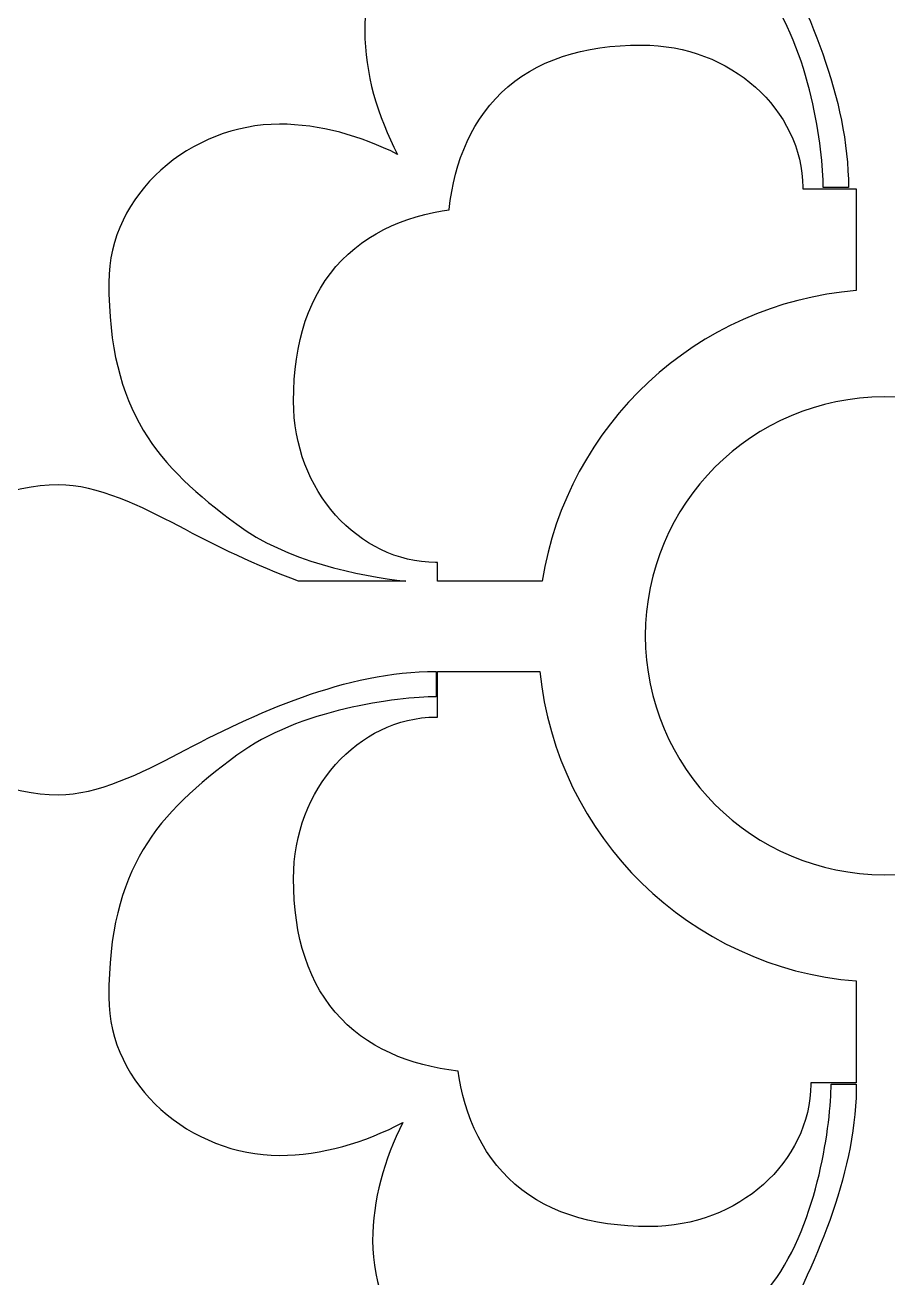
# Model space of a CAD drawing. Header units: centimetres. Extents: x -8.7 to 2, y -6.7 to 8.4.
# Drawn here: x -2.25 to -1.583, y -4.85 to -3.882 of the extents above; entities that cross this region are included whole.
import ezdxf

# ---------------------------------------------------------------- set-up
doc = ezdxf.new("R2010")
doc.units = ezdxf.units.CM
doc.header["$MEASUREMENT"] = 0
doc.layers.add('layer 1', color=7, linetype='Continuous')

msp = doc.modelspace()

# ---------------------------------------------------------------- linework, layer by layer
at = {"layer": 'layer 1', "color": 242}
for points, knots in [([(-2.9164, -6.70279), (-2.9164, -6.70279), (-2.9164, -5.65469), (-2.9164, -5.65469), (-2.9164, -5.65469), (-2.9164, -5.65469), (-2.9164, -5.56045), (-2.9164, -5.56045), (-2.9164, -5.56045), (-2.9164, -5.56045), (-2.9164, -5.22248), (-2.9164, -5.22248), (-2.9164, -5.22248), (-2.9164, -5.22248), (-2.9164, -5.05978), (-2.9164, -5.05978), (-2.9164, -5.05978), (-2.9164, -5.05978), (-2.9164, -3.57526), (-2.9164, -3.57526), (-2.9164, -3.57526), (-2.9164, -3.57526), (-2.9164, -3.48102), (-2.9164, -3.48102), (-2.9164, -3.48102), (-2.9164, -3.48102), (-2.9164, -3.14306), (-2.9164, -3.14306), (-2.9164, -3.14306), (-2.9164, -3.14306), (-2.9164, -2.98035), (-2.9164, -2.98035), (-2.9164, -2.98035), (-2.9164, -2.98035), (-2.9164, -1.49584), (-2.9164, -1.49584), (-2.9164, -1.49584), (-2.9164, -1.49584), (-2.9164, -1.4016), (-2.9164, -1.4016), (-2.9164, -1.4016), (-2.9164, -1.4016), (-2.9164, -1.06363), (-2.9164, -1.06363), (-2.9164, -1.06363), (-2.9164, -1.06363), (-2.9164, -0.90093), (-2.9164, -0.90093), (-2.9164, -0.90093), (-2.9164, -0.90093), (-2.9164, 0.58359), (-2.9164, 0.58359), (-2.9164, 0.58359), (-2.9164, 0.58359), (-2.9164, 0.67783), (-2.9164, 0.67783), (-2.9164, 0.67783), (-2.9164, 0.67783), (-2.9164, 1.01579), (-2.9164, 1.01579), (-2.9164, 1.01579), (-2.9164, 1.01579), (-2.9164, 1.1785), (-2.9164, 1.1785), (-2.9164, 1.1785), (-2.9164, 1.1785), (-2.9164, 2.66301), (-2.9164, 2.66301), (-2.9164, 2.66301), (-2.9164, 2.66301), (-2.9164, 2.75725), (-2.9164, 2.75725), (-2.9164, 2.75725), (-2.9164, 2.75725), (-2.9164, 3.09522), (-2.9164, 3.09522), (-2.9164, 3.09522), (-2.9164, 3.09522), (-2.9164, 3.25792), (-2.9164, 3.25792), (-2.9164, 3.25792), (-2.9164, 3.25792), (-2.9164, 4.74243), (-2.9164, 4.74243), (-2.9164, 4.74243), (-2.9164, 4.74243), (-2.9164, 4.83668), (-2.9164, 4.83668), (-2.9164, 4.83668), (-2.9164, 4.83668), (-2.9164, 5.17464), (-2.9164, 5.17464), (-2.9164, 5.17464), (-2.9164, 5.17464), (-2.9164, 5.33735), (-2.9164, 5.33735), (-2.9164, 5.33735), (-2.9164, 5.33735), (-2.9164, 6.82186), (-2.9164, 6.82186), (-2.9164, 6.82186), (-2.9164, 6.82186), (-2.9164, 6.9161), (-2.9164, 6.9161), (-2.9164, 6.9161), (-2.9164, 6.9161), (-2.9164, 7.25407), (-2.9164, 7.25407), (-2.9164, 7.25407), (-2.9164, 7.25407), (-2.9164, 7.41677), (-2.9164, 7.41677), (-2.9164, 7.41677), (-2.9164, 7.41677), (-2.9164, 8.37754), (-2.9164, 8.37754), (-2.9164, 8.37754), (-2.9164, 8.37754), (-2.18486, 8.37754), (-2.18486, 8.37754), (-2.18486, 8.37754), (-2.18486, 8.37754), (-2.01982, 8.37754), (-2.01982, 8.37754), (-2.01982, 8.37754), (-2.01982, 8.37754), (-1.60725, 8.37754), (-1.60725, 8.37754), (-1.60725, 8.37754), (-1.60725, 8.37754), (-1.53749, 8.37754), (-1.53749, 8.37754), (-1.53749, 8.37754), (-1.53749, 8.37754), (-1.14823, 8.37754), (-1.14823, 8.37754), (-1.14823, 8.37754), (-1.14823, 8.37754), (-0.98687, 8.37754), (-0.98687, 8.37754), (-0.98687, 8.37754), (-0.98687, 8.37754), (0.02073, 8.37754), (0.02073, 8.37754), (0.02073, 8.37754), (0.02073, 8.37754), (0.18577, 8.37754), (0.18577, 8.37754), (0.18577, 8.37754), (0.18577, 8.37754), (0.59834, 8.37754), (0.59834, 8.37754), (0.59834, 8.37754), (0.59834, 8.37754), (0.6681, 8.37754), (0.6681, 8.37754), (0.6681, 8.37754), (0.6681, 8.37754), (1.05736, 8.37754), (1.05736, 8.37754), (1.05736, 8.37754), (1.05736, 8.37754), (1.21872, 8.37754), (1.21872, 8.37754), (1.21872, 8.37754), (1.21872, 8.37754), (1.95035, 8.37754), (1.95035, 8.37754), (1.95035, 8.37754), (1.95035, 8.37754), (1.95035, 7.36066), (1.95035, 7.36066), (1.95035, 7.36066), (1.95035, 7.36066), (1.95035, 7.26641), (1.95035, 7.26641), (1.95035, 7.26641), (1.95035, 7.26641), (1.95035, 6.9286), (1.95035, 6.9286), (1.95035, 6.9286), (1.95035, 6.9286), (1.95035, 6.77755), (1.95035, 6.77755), (1.95035, 6.77755), (1.95035, 6.77755), (1.95035, 5.24221), (1.95035, 5.24221), (1.95035, 5.24221), (1.95035, 5.24221), (1.95035, 5.14795), (1.95035, 5.14795), (1.95035, 5.14795), (1.95035, 5.14795), (1.95035, 4.81014), (1.95035, 4.81014), (1.95035, 4.81014), (1.95035, 4.81014), (1.95035, 4.65909), (1.95035, 4.65909), (1.95035, 4.65909), (1.95035, 4.65909), (1.95035, 3.17448), (1.95035, 3.17448), (1.95035, 3.17448), (1.95035, 3.17448), (1.95035, 3.08022), (1.95035, 3.08022), (1.95035, 3.08022), (1.95035, 3.08022), (1.95035, 2.74242), (1.95035, 2.74242), (1.95035, 2.74242), (1.95035, 2.74242), (1.95035, 2.59137), (1.95035, 2.59137), (1.95035, 2.59137), (1.95035, 2.59137), (1.95035, 1.10676), (1.95035, 1.10676), (1.95035, 1.10676), (1.95035, 1.10676), (1.95035, 1.0125), (1.95035, 1.0125), (1.95035, 1.0125), (1.95035, 1.0125), (1.95035, 0.6747), (1.95035, 0.6747), (1.95035, 0.6747), (1.95035, 0.6747), (1.95035, 0.52364), (1.95035, 0.52364), (1.95035, 0.52364), (1.95035, 0.52364), (1.95035, -0.96097), (1.95035, -0.96097), (1.95035, -0.96097), (1.95035, -0.96097), (1.95035, -1.05523), (1.95035, -1.05523), (1.95035, -1.05523), (1.95035, -1.05523), (1.95035, -1.39303), (1.95035, -1.39303), (1.95035, -1.39303), (1.95035, -1.39303), (1.95035, -1.54408), (1.95035, -1.54408), (1.95035, -1.54408), (1.95035, -1.54408), (1.95035, -3.02869), (1.95035, -3.02869), (1.95035, -3.02869), (1.95035, -3.02869), (1.95035, -3.12295), (1.95035, -3.12295), (1.95035, -3.12295), (1.95035, -3.12295), (1.95035, -3.46075), (1.95035, -3.46075), (1.95035, -3.46075), (1.95035, -3.46075), (1.95035, -3.61181), (1.95035, -3.61181), (1.95035, -3.61181), (1.95035, -3.61181), (1.95035, -5.09642), (1.95035, -5.09642), (1.95035, -5.09642), (1.95035, -5.09642), (1.95035, -5.19068), (1.95035, -5.19068), (1.95035, -5.19068), (1.95035, -5.19068), (1.95035, -5.52848), (1.95035, -5.52848), (1.95035, -5.52848), (1.95035, -5.52848), (1.95035, -5.67953), (1.95035, -5.67953), (1.95035, -5.67953), (1.95035, -5.67953), (1.95035, -6.70279), (1.95035, -6.70279), (1.95035, -6.70279), (1.95035, -6.70279), (1.21881, -6.70279), (1.21881, -6.70279), (1.21881, -6.70279), (1.21881, -6.70279), (1.0529, -6.70279), (1.0529, -6.70279), (1.0529, -6.70279), (1.0529, -6.70279), (0.6681, -6.70279), (0.6681, -6.70279), (0.6681, -6.70279), (0.6681, -6.70279), (0.59834, -6.70279), (0.59834, -6.70279), (0.59834, -6.70279), (0.59834, -6.70279), (0.18291, -6.70279), (0.18291, -6.70279), (0.18291, -6.70279), (0.18291, -6.70279), (0.02079, -6.70279), (0.02079, -6.70279), (0.02079, -6.70279), (0.02079, -6.70279), (-0.98678, -6.70279), (-0.98678, -6.70279), (-0.98678, -6.70279), (-0.98678, -6.70279), (-1.15269, -6.70279), (-1.15269, -6.70279), (-1.15269, -6.70279), (-1.15269, -6.70279), (-1.53749, -6.70279), (-1.53749, -6.70279), (-1.53749, -6.70279), (-1.53749, -6.70279), (-1.60725, -6.70279), (-1.60725, -6.70279), (-1.60725, -6.70279), (-1.60725, -6.70279), (-2.02268, -6.70279), (-2.02268, -6.70279), (-2.02268, -6.70279), (-2.02268, -6.70279), (-2.1848, -6.70279), (-2.1848, -6.70279), (-2.1848, -6.70279), (-2.1848, -6.70279), (-2.9164, -6.70279), (-2.9164, -6.70279)], [0, 0, 0, 0, 0.011765, 0.011765, 0.011765, 0.011765, 0.023529, 0.023529, 0.023529, 0.023529, 0.035294, 0.035294, 0.035294, 0.035294, 0.047059, 0.047059, 0.047059, 0.047059, 0.058824, 0.058824, 0.058824, 0.058824, 0.070588, 0.070588, 0.070588, 0.070588, 0.082353, 0.082353, 0.082353, 0.082353, 0.094118, 0.094118, 0.094118, 0.094118, 0.105882, 0.105882, 0.105882, 0.105882, 0.117647, 0.117647, 0.117647, 0.117647, 0.129412, 0.129412, 0.129412, 0.129412, 0.141176, 0.141176, 0.141176, 0.141176, 0.152941, 0.152941, 0.152941, 0.152941, 0.164706, 0.164706, 0.164706, 0.164706, 0.176471, 0.176471, 0.176471, 0.176471, 0.188235, 0.188235, 0.188235, 0.188235, 0.2, 0.2, 0.2, 0.2, 0.211765, 0.211765, 0.211765, 0.211765, 0.223529, 0.223529, 0.223529, 0.223529, 0.235294, 0.235294, 0.235294, 0.235294, 0.247059, 0.247059, 0.247059, 0.247059, 0.258824, 0.258824, 0.258824, 0.258824, 0.270588, 0.270588, 0.270588, 0.270588, 0.282353, 0.282353, 0.282353, 0.282353, 0.294118, 0.294118, 0.294118, 0.294118, 0.305882, 0.305882, 0.305882, 0.305882, 0.317647, 0.317647, 0.317647, 0.317647, 0.329412, 0.329412, 0.329412, 0.329412, 0.341176, 0.341176, 0.341176, 0.341176, 0.352941, 0.352941, 0.352941, 0.352941, 0.364706, 0.364706, 0.364706, 0.364706, 0.376471, 0.376471, 0.376471, 0.376471, 0.388235, 0.388235, 0.388235, 0.388235, 0.4, 0.4, 0.4, 0.4, 0.411765, 0.411765, 0.411765, 0.411765, 0.423529, 0.423529, 0.423529, 0.423529, 0.435294, 0.435294, 0.435294, 0.435294, 0.447059, 0.447059, 0.447059, 0.447059, 0.458824, 0.458824, 0.458824, 0.458824, 0.470588, 0.470588, 0.470588, 0.470588, 0.482353, 0.482353, 0.482353, 0.482353, 0.494118, 0.494118, 0.494118, 0.494118, 0.505882, 0.505882, 0.505882, 0.505882, 0.517647, 0.517647, 0.517647, 0.517647, 0.529412, 0.529412, 0.529412, 0.529412, 0.541176, 0.541176, 0.541176, 0.541176, 0.552941, 0.552941, 0.552941, 0.552941, 0.564706, 0.564706, 0.564706, 0.564706, 0.576471, 0.576471, 0.576471, 0.576471, 0.588235, 0.588235, 0.588235, 0.588235, 0.6, 0.6, 0.6, 0.6, 0.611765, 0.611765, 0.611765, 0.611765, 0.623529, 0.623529, 0.623529, 0.623529, 0.635294, 0.635294, 0.635294, 0.635294, 0.647059, 0.647059, 0.647059, 0.647059, 0.658824, 0.658824, 0.658824, 0.658824, 0.670588, 0.670588, 0.670588, 0.670588, 0.682353, 0.682353, 0.682353, 0.682353, 0.694118, 0.694118, 0.694118, 0.694118, 0.705882, 0.705882, 0.705882, 0.705882, 0.717647, 0.717647, 0.717647, 0.717647, 0.729412, 0.729412, 0.729412, 0.729412, 0.741176, 0.741176, 0.741176, 0.741176, 0.752941, 0.752941, 0.752941, 0.752941, 0.764706, 0.764706, 0.764706, 0.764706, 0.776471, 0.776471, 0.776471, 0.776471, 0.788235, 0.788235, 0.788235, 0.788235, 0.8, 0.8, 0.8, 0.8, 0.811765, 0.811765, 0.811765, 0.811765, 0.823529, 0.823529, 0.823529, 0.823529, 0.835294, 0.835294, 0.835294, 0.835294, 0.847059, 0.847059, 0.847059, 0.847059, 0.858824, 0.858824, 0.858824, 0.858824, 0.870588, 0.870588, 0.870588, 0.870588, 0.882353, 0.882353, 0.882353, 0.882353, 0.894118, 0.894118, 0.894118, 0.894118, 0.905882, 0.905882, 0.905882, 0.905882, 0.917647, 0.917647, 0.917647, 0.917647, 0.929412, 0.929412, 0.929412, 0.929412, 0.941176, 0.941176, 0.941176, 0.941176, 0.952941, 0.952941, 0.952941, 0.952941, 0.964706, 0.964706, 0.964706, 0.964706, 0.976471, 0.976471, 0.976471, 0.976471, 1, 1, 1, 1]), ([(-2.634, -4.79107), (-2.50493, -4.80709), (-2.40298, -4.94496), (-2.3962, -5.1157), (-2.3962, -5.1157), (-2.21697, -5.11778), (-2.0709, -5.22461), (-2.05808, -5.35967), (-2.05808, -5.35967), (-2.05808, -5.35967), (-1.87598, -5.30425), (-1.87598, -5.30425), (-1.87598, -5.30425), (-1.87598, -5.30425), (-1.67153, -5.36647), (-1.67153, -5.36647), (-1.67153, -5.36647), (-1.67153, -5.36647), (-1.62025, -5.19102), (-1.62025, -5.19102), (-1.62025, -5.19102), (-1.63452, -5.16224), (-1.64902, -5.1348), (-1.66095, -5.11283), (-1.66095, -5.11283), (-1.68539, -5.06888), (-1.70248, -5.02857), (-1.70248, -4.99192), (-1.70248, -4.99192), (-1.70248, -4.96138), (-1.68539, -4.92717), (-1.67072, -4.89908), (-1.67072, -4.89908), (-1.63959, -4.84044), (-1.6085, -4.77244), (-1.60725, -4.70423), (-1.60725, -4.70423), (-1.60725, -4.70423), (-1.60725, -4.69997), (-1.60725, -4.69997), (-1.60725, -4.69997), (-1.60725, -4.69997), (-1.62674, -4.69997), (-1.62674, -4.69997), (-1.62674, -4.69997), (-1.62674, -4.72929), (-1.63652, -4.80626), (-1.67195, -4.85388), (-1.67195, -4.85388), (-1.71714, -4.91497), (-1.75866, -4.95282), (-1.85884, -4.95282), (-1.85884, -4.95282), (-1.92725, -4.95282), (-1.98098, -4.88932), (-1.98098, -4.8209), (-1.98098, -4.8209), (-1.98098, -4.78994), (-1.97197, -4.75799), (-1.9577, -4.72967), (-1.9577, -4.72967), (-1.98699, -4.74515), (-2.02052, -4.75504), (-2.05295, -4.75504), (-2.05295, -4.75504), (-2.12137, -4.75504), (-2.18487, -4.7013), (-2.18487, -4.6329), (-2.18487, -4.6329), (-2.18487, -4.53271), (-2.14702, -4.4912), (-2.08593, -4.446), (-2.08593, -4.446), (-2.03831, -4.41058), (-1.96134, -4.4008), (-1.93202, -4.4008), (-1.93202, -4.4008), (-1.93202, -4.4008), (-1.93202, -4.38126), (-1.93202, -4.38126), (-1.93202, -4.38126), (-2.00166, -4.38126), (-2.07127, -4.41302), (-2.13112, -4.44479), (-2.13112, -4.44479), (-2.15922, -4.45945), (-2.19343, -4.47654), (-2.22397, -4.47654), (-2.22397, -4.47654), (-2.26062, -4.47654), (-2.30093, -4.45945), (-2.34488, -4.435), (-2.34488, -4.435), (-2.38764, -4.4118), (-2.45117, -4.3788), (-2.50491, -4.35684), (-2.50491, -4.35684), (-2.45117, -4.33484), (-2.38764, -4.30186), (-2.34488, -4.27865), (-2.34488, -4.27865), (-2.30093, -4.25421), (-2.26062, -4.23712), (-2.22397, -4.23712), (-2.22397, -4.23712), (-2.19343, -4.23712), (-2.15922, -4.25421), (-2.13112, -4.26888), (-2.13112, -4.26888), (-2.10208, -4.2843), (-2.07072, -4.29972), (-2.03819, -4.3115), (-2.03819, -4.3115), (-2.03819, -4.3115), (-1.9553, -4.3115), (-1.9553, -4.3115), (-1.9553, -4.3115), (-1.99156, -4.30779), (-2.04804, -4.29584), (-2.08593, -4.26765), (-2.08593, -4.26765), (-2.14702, -4.22246), (-2.18487, -4.18094), (-2.18487, -4.08076), (-2.18487, -4.08076), (-2.18487, -4.01235), (-2.12137, -3.95862), (-2.05295, -3.95862), (-2.05295, -3.95862), (-2.02199, -3.95862), (-1.99003, -3.96762), (-1.96172, -3.9819), (-1.96172, -3.9819), (-1.9772, -3.95261), (-1.98709, -3.91908), (-1.98709, -3.88665), (-1.98709, -3.88665), (-1.98709, -3.81823), (-1.93335, -3.75473), (-1.86495, -3.75473), (-1.86495, -3.75473), (-1.76476, -3.75473), (-1.72325, -3.79258), (-1.67805, -3.85367), (-1.67805, -3.85367), (-1.64263, -3.90129), (-1.63285, -3.97826), (-1.63285, -4.00758), (-1.63285, -4.00758), (-1.63285, -4.00758), (-1.61331, -4.00758), (-1.61331, -4.00758), (-1.61331, -4.00758), (-1.61331, -3.93794), (-1.64507, -3.86833), (-1.67684, -3.80847), (-1.67684, -3.80847), (-1.6915, -3.78038), (-1.70859, -3.74617), (-1.70859, -3.71563), (-1.70859, -3.71563), (-1.70859, -3.67898), (-1.6915, -3.63867), (-1.66705, -3.59471), (-1.66705, -3.59471), (-1.65322, -3.56923), (-1.63591, -3.53636), (-1.61953, -3.50258), (-1.61953, -3.50258), (-1.61953, -3.50258), (-1.67153, -3.32464), (-1.67153, -3.32464), (-1.67153, -3.32464), (-1.67153, -3.32464), (-1.87598, -3.38685), (-1.87598, -3.38685), (-1.87598, -3.38685), (-1.87598, -3.38685), (-2.05959, -3.33098), (-2.05959, -3.33098), (-2.05959, -3.33098), (-2.0792, -3.45709), (-2.21536, -3.55589), (-2.38336, -3.56257), (-2.38336, -3.56257), (-2.38546, -3.74473), (-2.4958, -3.89265), (-2.634, -3.9012), (-2.634, -3.9012), (-2.634, -3.9012), (-2.634, -4.79107), (-2.634, -4.79107)], [0, 0, 0, 0, 0.020408, 0.020408, 0.020408, 0.020408, 0.040816, 0.040816, 0.040816, 0.040816, 0.061224, 0.061224, 0.061224, 0.061224, 0.081633, 0.081633, 0.081633, 0.081633, 0.102041, 0.102041, 0.102041, 0.102041, 0.122449, 0.122449, 0.122449, 0.122449, 0.142857, 0.142857, 0.142857, 0.142857, 0.163265, 0.163265, 0.163265, 0.163265, 0.183673, 0.183673, 0.183673, 0.183673, 0.204082, 0.204082, 0.204082, 0.204082, 0.22449, 0.22449, 0.22449, 0.22449, 0.244898, 0.244898, 0.244898, 0.244898, 0.265306, 0.265306, 0.265306, 0.265306, 0.285714, 0.285714, 0.285714, 0.285714, 0.306122, 0.306122, 0.306122, 0.306122, 0.326531, 0.326531, 0.326531, 0.326531, 0.346939, 0.346939, 0.346939, 0.346939, 0.367347, 0.367347, 0.367347, 0.367347, 0.387755, 0.387755, 0.387755, 0.387755, 0.408163, 0.408163, 0.408163, 0.408163, 0.428571, 0.428571, 0.428571, 0.428571, 0.44898, 0.44898, 0.44898, 0.44898, 0.469388, 0.469388, 0.469388, 0.469388, 0.489796, 0.489796, 0.489796, 0.489796, 0.510204, 0.510204, 0.510204, 0.510204, 0.530612, 0.530612, 0.530612, 0.530612, 0.55102, 0.55102, 0.55102, 0.55102, 0.571429, 0.571429, 0.571429, 0.571429, 0.591837, 0.591837, 0.591837, 0.591837, 0.612245, 0.612245, 0.612245, 0.612245, 0.632653, 0.632653, 0.632653, 0.632653, 0.653061, 0.653061, 0.653061, 0.653061, 0.673469, 0.673469, 0.673469, 0.673469, 0.693878, 0.693878, 0.693878, 0.693878, 0.714286, 0.714286, 0.714286, 0.714286, 0.734694, 0.734694, 0.734694, 0.734694, 0.755102, 0.755102, 0.755102, 0.755102, 0.77551, 0.77551, 0.77551, 0.77551, 0.795918, 0.795918, 0.795918, 0.795918, 0.816327, 0.816327, 0.816327, 0.816327, 0.836735, 0.836735, 0.836735, 0.836735, 0.857143, 0.857143, 0.857143, 0.857143, 0.877551, 0.877551, 0.877551, 0.877551, 0.897959, 0.897959, 0.897959, 0.897959, 0.918367, 0.918367, 0.918367, 0.918367, 0.938776, 0.938776, 0.938776, 0.938776, 0.959184, 0.959184, 0.959184, 0.959184, 1, 1, 1, 1]), ([(-1.93095, -4.3115), (-1.93095, -4.3115), (-1.84992, -4.3115), (-1.84992, -4.3115), (-1.84992, -4.3115), (-1.83074, -4.19081), (-1.73081, -4.09699), (-1.60725, -4.08719), (-1.60725, -4.08719), (-1.60725, -4.08719), (-1.60725, -4.00864), (-1.60725, -4.00864), (-1.60725, -4.00864), (-1.60725, -4.00864), (-1.64859, -4.00864), (-1.64859, -4.00864), (-1.64859, -4.00864), (-1.64859, -4.00864), (-1.64859, -4.00715), (-1.64859, -4.00715), (-1.64859, -4.00715), (-1.64859, -4.00715), (-1.64875, -4.00199), (-1.64875, -4.00199), (-1.64875, -4.00199), (-1.64875, -4.00199), (-1.64925, -3.99645), (-1.64925, -3.99645), (-1.64925, -3.99645), (-1.64925, -3.99645), (-1.65007, -3.99098), (-1.65007, -3.99098), (-1.65007, -3.99098), (-1.65007, -3.99098), (-1.6512, -3.98558), (-1.6512, -3.98558), (-1.6512, -3.98558), (-1.6512, -3.98558), (-1.65263, -3.98027), (-1.65263, -3.98027), (-1.65263, -3.98027), (-1.65263, -3.98027), (-1.65434, -3.97506), (-1.65434, -3.97506), (-1.65434, -3.97506), (-1.65434, -3.97506), (-1.65633, -3.96996), (-1.65633, -3.96996), (-1.65633, -3.96996), (-1.65633, -3.96996), (-1.65858, -3.96496), (-1.65858, -3.96496), (-1.65858, -3.96496), (-1.65858, -3.96496), (-1.6611, -3.96009), (-1.6611, -3.96009), (-1.6611, -3.96009), (-1.6611, -3.96009), (-1.66386, -3.95535), (-1.66386, -3.95535), (-1.66386, -3.95535), (-1.66386, -3.95535), (-1.66686, -3.95076), (-1.66686, -3.95076), (-1.66686, -3.95076), (-1.66686, -3.95076), (-1.67009, -3.9463), (-1.67009, -3.9463), (-1.67009, -3.9463), (-1.67009, -3.9463), (-1.67355, -3.94199), (-1.67355, -3.94199), (-1.67355, -3.94199), (-1.67355, -3.94199), (-1.67722, -3.93783), (-1.67722, -3.93783), (-1.67722, -3.93783), (-1.67722, -3.93783), (-1.68111, -3.93384), (-1.68111, -3.93384), (-1.68111, -3.93384), (-1.68111, -3.93384), (-1.6852, -3.93001), (-1.6852, -3.93001), (-1.6852, -3.93001), (-1.6852, -3.93001), (-1.68949, -3.92636), (-1.68949, -3.92636), (-1.68949, -3.92636), (-1.68949, -3.92636), (-1.69396, -3.92289), (-1.69396, -3.92289), (-1.69396, -3.92289), (-1.69396, -3.92289), (-1.69863, -3.9196), (-1.69863, -3.9196), (-1.69863, -3.9196), (-1.69863, -3.9196), (-1.70347, -3.91651), (-1.70347, -3.91651), (-1.70347, -3.91651), (-1.70347, -3.91651), (-1.70849, -3.91363), (-1.70849, -3.91363), (-1.70849, -3.91363), (-1.70849, -3.91363), (-1.71367, -3.91096), (-1.71367, -3.91096), (-1.71367, -3.91096), (-1.71367, -3.91096), (-1.71902, -3.9085), (-1.71902, -3.9085), (-1.71902, -3.9085), (-1.71902, -3.9085), (-1.72453, -3.90627), (-1.72453, -3.90627), (-1.72453, -3.90627), (-1.72453, -3.90627), (-1.73019, -3.90427), (-1.73019, -3.90427), (-1.73019, -3.90427), (-1.73019, -3.90427), (-1.73598, -3.90251), (-1.73598, -3.90251), (-1.73598, -3.90251), (-1.73598, -3.90251), (-1.74191, -3.90101), (-1.74191, -3.90101), (-1.74191, -3.90101), (-1.74191, -3.90101), (-1.74797, -3.89976), (-1.74797, -3.89976), (-1.74797, -3.89976), (-1.74797, -3.89976), (-1.75415, -3.89877), (-1.75415, -3.89877), (-1.75415, -3.89877), (-1.75415, -3.89877), (-1.76044, -3.89806), (-1.76044, -3.89806), (-1.76044, -3.89806), (-1.76044, -3.89806), (-1.76683, -3.89763), (-1.76683, -3.89763), (-1.76683, -3.89763), (-1.76683, -3.89763), (-1.77323, -3.89749), (-1.77323, -3.89749), (-1.77323, -3.89749), (-1.77323, -3.89749), (-1.78167, -3.89762), (-1.78167, -3.89762), (-1.78167, -3.89762), (-1.78167, -3.89762), (-1.78981, -3.89803), (-1.78981, -3.89803), (-1.78981, -3.89803), (-1.78981, -3.89803), (-1.79774, -3.89871), (-1.79774, -3.89871), (-1.79774, -3.89871), (-1.79774, -3.89871), (-1.80547, -3.89967), (-1.80547, -3.89967), (-1.80547, -3.89967), (-1.80547, -3.89967), (-1.81299, -3.90091), (-1.81299, -3.90091), (-1.81299, -3.90091), (-1.81299, -3.90091), (-1.82032, -3.90244), (-1.82032, -3.90244), (-1.82032, -3.90244), (-1.82032, -3.90244), (-1.82745, -3.90426), (-1.82745, -3.90426), (-1.82745, -3.90426), (-1.82745, -3.90426), (-1.83437, -3.90638), (-1.83437, -3.90638), (-1.83437, -3.90638), (-1.83437, -3.90638), (-1.84108, -3.90881), (-1.84108, -3.90881), (-1.84108, -3.90881), (-1.84108, -3.90881), (-1.84758, -3.91153), (-1.84758, -3.91153), (-1.84758, -3.91153), (-1.84758, -3.91153), (-1.85386, -3.91457), (-1.85386, -3.91457), (-1.85386, -3.91457), (-1.85386, -3.91457), (-1.8599, -3.91791), (-1.8599, -3.91791), (-1.8599, -3.91791), (-1.8599, -3.91791), (-1.86569, -3.92155), (-1.86569, -3.92155), (-1.86569, -3.92155), (-1.86569, -3.92155), (-1.87123, -3.92549), (-1.87123, -3.92549), (-1.87123, -3.92549), (-1.87123, -3.92549), (-1.87649, -3.92971), (-1.87649, -3.92971), (-1.87649, -3.92971), (-1.87649, -3.92971), (-1.88147, -3.93421), (-1.88147, -3.93421), (-1.88147, -3.93421), (-1.88147, -3.93421), (-1.88617, -3.93897), (-1.88617, -3.93897), (-1.88617, -3.93897), (-1.88617, -3.93897), (-1.89056, -3.94398), (-1.89056, -3.94398), (-1.89056, -3.94398), (-1.89056, -3.94398), (-1.89466, -3.94921), (-1.89466, -3.94921), (-1.89466, -3.94921), (-1.89466, -3.94921), (-1.89845, -3.95465), (-1.89845, -3.95465), (-1.89845, -3.95465), (-1.89845, -3.95465), (-1.90194, -3.96028), (-1.90194, -3.96028), (-1.90194, -3.96028), (-1.90194, -3.96028), (-1.90513, -3.96608), (-1.90513, -3.96608), (-1.90513, -3.96608), (-1.90513, -3.96608), (-1.90803, -3.97205), (-1.90803, -3.97205), (-1.90803, -3.97205), (-1.90803, -3.97205), (-1.91065, -3.97817), (-1.91065, -3.97817), (-1.91065, -3.97817), (-1.91065, -3.97817), (-1.913, -3.98442), (-1.913, -3.98442), (-1.913, -3.98442), (-1.913, -3.98442), (-1.91509, -3.99081), (-1.91509, -3.99081), (-1.91509, -3.99081), (-1.91509, -3.99081), (-1.91693, -3.99732), (-1.91693, -3.99732), (-1.91693, -3.99732), (-1.91693, -3.99732), (-1.91852, -4.00395), (-1.91852, -4.00395), (-1.91852, -4.00395), (-1.91852, -4.00395), (-1.91989, -4.01069), (-1.91989, -4.01069), (-1.91989, -4.01069), (-1.91989, -4.01069), (-1.92103, -4.01755), (-1.92103, -4.01755), (-1.92103, -4.01755), (-1.92103, -4.01755), (-1.92196, -4.02451), (-1.92196, -4.02451), (-1.92196, -4.02451), (-1.92196, -4.02451), (-1.92198, -4.02471), (-1.92198, -4.02471), (-1.92198, -4.02471), (-1.92198, -4.02471), (-1.92723, -4.02554), (-1.92723, -4.02554), (-1.92723, -4.02554), (-1.92723, -4.02554), (-1.93405, -4.02686), (-1.93405, -4.02686), (-1.93405, -4.02686), (-1.93405, -4.02686), (-1.94077, -4.02841), (-1.94077, -4.02841), (-1.94077, -4.02841), (-1.94077, -4.02841), (-1.94736, -4.03021), (-1.94736, -4.03021), (-1.94736, -4.03021), (-1.94736, -4.03021), (-1.95382, -4.03226), (-1.95382, -4.03226), (-1.95382, -4.03226), (-1.95382, -4.03226), (-1.96016, -4.03457), (-1.96016, -4.03457), (-1.96016, -4.03457), (-1.96016, -4.03457), (-1.96636, -4.03716), (-1.96636, -4.03716), (-1.96636, -4.03716), (-1.96636, -4.03716), (-1.97241, -4.04003), (-1.97241, -4.04003), (-1.97241, -4.04003), (-1.97241, -4.04003), (-1.9783, -4.04319), (-1.9783, -4.04319), (-1.9783, -4.04319), (-1.9783, -4.04319), (-1.98401, -4.04666), (-1.98401, -4.04666), (-1.98401, -4.04666), (-1.98401, -4.04666), (-1.98953, -4.05043), (-1.98953, -4.05043), (-1.98953, -4.05043), (-1.98953, -4.05043), (-1.99483, -4.05451), (-1.99483, -4.05451), (-1.99483, -4.05451), (-1.99483, -4.05451), (-1.99992, -4.05889), (-1.99992, -4.05889), (-1.99992, -4.05889), (-1.99992, -4.05889), (-2.00475, -4.06358), (-2.00475, -4.06358), (-2.00475, -4.06358), (-2.00475, -4.06358), (-2.00933, -4.06857), (-2.00933, -4.06857), (-2.00933, -4.06857), (-2.00933, -4.06857), (-2.01362, -4.07384), (-2.01362, -4.07384), (-2.01362, -4.07384), (-2.01362, -4.07384), (-2.01763, -4.07939), (-2.01763, -4.07939), (-2.01763, -4.07939), (-2.01763, -4.07939), (-2.02133, -4.08521), (-2.02133, -4.08521), (-2.02133, -4.08521), (-2.02133, -4.08521), (-2.02473, -4.09128), (-2.02473, -4.09128), (-2.02473, -4.09128), (-2.02473, -4.09128), (-2.02782, -4.09758), (-2.02782, -4.09758), (-2.02782, -4.09758), (-2.02782, -4.09758), (-2.0306, -4.10412), (-2.0306, -4.10412), (-2.0306, -4.10412), (-2.0306, -4.10412), (-2.03306, -4.11087), (-2.03306, -4.11087), (-2.03306, -4.11087), (-2.03306, -4.11087), (-2.03522, -4.11784), (-2.03522, -4.11784), (-2.03522, -4.11784), (-2.03522, -4.11784), (-2.03708, -4.12501), (-2.03708, -4.12501), (-2.03708, -4.12501), (-2.03708, -4.12501), (-2.03863, -4.1324), (-2.03863, -4.1324), (-2.03863, -4.1324), (-2.03863, -4.1324), (-2.03989, -4.13998), (-2.03989, -4.13998), (-2.03989, -4.13998), (-2.03989, -4.13998), (-2.04087, -4.14776), (-2.04087, -4.14776), (-2.04087, -4.14776), (-2.04087, -4.14776), (-2.04156, -4.15576), (-2.04156, -4.15576), (-2.04156, -4.15576), (-2.04156, -4.15576), (-2.04197, -4.16396), (-2.04197, -4.16396), (-2.04197, -4.16396), (-2.04197, -4.16396), (-2.04211, -4.17247), (-2.04211, -4.17247), (-2.04211, -4.17247), (-2.04211, -4.17247), (-2.04197, -4.17887), (-2.04197, -4.17887), (-2.04197, -4.17887), (-2.04197, -4.17887), (-2.04154, -4.18526), (-2.04154, -4.18526), (-2.04154, -4.18526), (-2.04154, -4.18526), (-2.04083, -4.19155), (-2.04083, -4.19155), (-2.04083, -4.19155), (-2.04083, -4.19155), (-2.03984, -4.19773), (-2.03984, -4.19773), (-2.03984, -4.19773), (-2.03984, -4.19773), (-2.0386, -4.20379), (-2.0386, -4.20379), (-2.0386, -4.20379), (-2.0386, -4.20379), (-2.03709, -4.20973), (-2.03709, -4.20973), (-2.03709, -4.20973), (-2.03709, -4.20973), (-2.03533, -4.21553), (-2.03533, -4.21553), (-2.03533, -4.21553), (-2.03533, -4.21553), (-2.03333, -4.22118), (-2.03333, -4.22118), (-2.03333, -4.22118), (-2.03333, -4.22118), (-2.03111, -4.22668), (-2.03111, -4.22668), (-2.03111, -4.22668), (-2.03111, -4.22668), (-2.02865, -4.23203), (-2.02865, -4.23203), (-2.02865, -4.23203), (-2.02865, -4.23203), (-2.02597, -4.23722), (-2.02597, -4.23722), (-2.02597, -4.23722), (-2.02597, -4.23722), (-2.02309, -4.24224), (-2.02309, -4.24224), (-2.02309, -4.24224), (-2.02309, -4.24224), (-2.02, -4.24708), (-2.02, -4.24708), (-2.02, -4.24708), (-2.02, -4.24708), (-2.01672, -4.25175), (-2.01672, -4.25175), (-2.01672, -4.25175), (-2.01672, -4.25175), (-2.01324, -4.25623), (-2.01324, -4.25623), (-2.01324, -4.25623), (-2.01324, -4.25623), (-2.00959, -4.26051), (-2.00959, -4.26051), (-2.00959, -4.26051), (-2.00959, -4.26051), (-2.00577, -4.2646), (-2.00577, -4.2646), (-2.00577, -4.2646), (-2.00577, -4.2646), (-2.00178, -4.26849), (-2.00178, -4.26849), (-2.00178, -4.26849), (-2.00178, -4.26849), (-1.99762, -4.27217), (-1.99762, -4.27217), (-1.99762, -4.27217), (-1.99762, -4.27217), (-1.99331, -4.27562), (-1.99331, -4.27562), (-1.99331, -4.27562), (-1.99331, -4.27562), (-1.98885, -4.27885), (-1.98885, -4.27885), (-1.98885, -4.27885), (-1.98885, -4.27885), (-1.98425, -4.28186), (-1.98425, -4.28186), (-1.98425, -4.28186), (-1.98425, -4.28186), (-1.97951, -4.28462), (-1.97951, -4.28462), (-1.97951, -4.28462), (-1.97951, -4.28462), (-1.97464, -4.28713), (-1.97464, -4.28713), (-1.97464, -4.28713), (-1.97464, -4.28713), (-1.96966, -4.28939), (-1.96966, -4.28939), (-1.96966, -4.28939), (-1.96966, -4.28939), (-1.96455, -4.29138), (-1.96455, -4.29138), (-1.96455, -4.29138), (-1.96455, -4.29138), (-1.95933, -4.2931), (-1.95933, -4.2931), (-1.95933, -4.2931), (-1.95933, -4.2931), (-1.95402, -4.29452), (-1.95402, -4.29452), (-1.95402, -4.29452), (-1.95402, -4.29452), (-1.94862, -4.29565), (-1.94862, -4.29565), (-1.94862, -4.29565), (-1.94862, -4.29565), (-1.94314, -4.29647), (-1.94314, -4.29647), (-1.94314, -4.29647), (-1.94314, -4.29647), (-1.9376, -4.29697), (-1.9376, -4.29697), (-1.9376, -4.29697), (-1.9376, -4.29697), (-1.93244, -4.29712), (-1.93244, -4.29712), (-1.93244, -4.29712), (-1.93244, -4.29712), (-1.93095, -4.29712), (-1.93095, -4.29712), (-1.93095, -4.29712), (-1.93095, -4.29712), (-1.93095, -4.3115), (-1.93095, -4.3115)], [0, 0, 0, 0, 0.007463, 0.007463, 0.007463, 0.007463, 0.014925, 0.014925, 0.014925, 0.014925, 0.022388, 0.022388, 0.022388, 0.022388, 0.029851, 0.029851, 0.029851, 0.029851, 0.037313, 0.037313, 0.037313, 0.037313, 0.044776, 0.044776, 0.044776, 0.044776, 0.052239, 0.052239, 0.052239, 0.052239, 0.059701, 0.059701, 0.059701, 0.059701, 0.067164, 0.067164, 0.067164, 0.067164, 0.074627, 0.074627, 0.074627, 0.074627, 0.08209, 0.08209, 0.08209, 0.08209, 0.089552, 0.089552, 0.089552, 0.089552, 0.097015, 0.097015, 0.097015, 0.097015, 0.104478, 0.104478, 0.104478, 0.104478, 0.11194, 0.11194, 0.11194, 0.11194, 0.119403, 0.119403, 0.119403, 0.119403, 0.126866, 0.126866, 0.126866, 0.126866, 0.134328, 0.134328, 0.134328, 0.134328, 0.141791, 0.141791, 0.141791, 0.141791, 0.149254, 0.149254, 0.149254, 0.149254, 0.156716, 0.156716, 0.156716, 0.156716, 0.164179, 0.164179, 0.164179, 0.164179, 0.171642, 0.171642, 0.171642, 0.171642, 0.179104, 0.179104, 0.179104, 0.179104, 0.186567, 0.186567, 0.186567, 0.186567, 0.19403, 0.19403, 0.19403, 0.19403, 0.201493, 0.201493, 0.201493, 0.201493, 0.208955, 0.208955, 0.208955, 0.208955, 0.216418, 0.216418, 0.216418, 0.216418, 0.223881, 0.223881, 0.223881, 0.223881, 0.231343, 0.231343, 0.231343, 0.231343, 0.238806, 0.238806, 0.238806, 0.238806, 0.246269, 0.246269, 0.246269, 0.246269, 0.253731, 0.253731, 0.253731, 0.253731, 0.261194, 0.261194, 0.261194, 0.261194, 0.268657, 0.268657, 0.268657, 0.268657, 0.276119, 0.276119, 0.276119, 0.276119, 0.283582, 0.283582, 0.283582, 0.283582, 0.291045, 0.291045, 0.291045, 0.291045, 0.298507, 0.298507, 0.298507, 0.298507, 0.30597, 0.30597, 0.30597, 0.30597, 0.313433, 0.313433, 0.313433, 0.313433, 0.320896, 0.320896, 0.320896, 0.320896, 0.328358, 0.328358, 0.328358, 0.328358, 0.335821, 0.335821, 0.335821, 0.335821, 0.343284, 0.343284, 0.343284, 0.343284, 0.350746, 0.350746, 0.350746, 0.350746, 0.358209, 0.358209, 0.358209, 0.358209, 0.365672, 0.365672, 0.365672, 0.365672, 0.373134, 0.373134, 0.373134, 0.373134, 0.380597, 0.380597, 0.380597, 0.380597, 0.38806, 0.38806, 0.38806, 0.38806, 0.395522, 0.395522, 0.395522, 0.395522, 0.402985, 0.402985, 0.402985, 0.402985, 0.410448, 0.410448, 0.410448, 0.410448, 0.41791, 0.41791, 0.41791, 0.41791, 0.425373, 0.425373, 0.425373, 0.425373, 0.432836, 0.432836, 0.432836, 0.432836, 0.440299, 0.440299, 0.440299, 0.440299, 0.447761, 0.447761, 0.447761, 0.447761, 0.455224, 0.455224, 0.455224, 0.455224, 0.462687, 0.462687, 0.462687, 0.462687, 0.470149, 0.470149, 0.470149, 0.470149, 0.477612, 0.477612, 0.477612, 0.477612, 0.485075, 0.485075, 0.485075, 0.485075, 0.492537, 0.492537, 0.492537, 0.492537, 0.5, 0.5, 0.5, 0.5, 0.507463, 0.507463, 0.507463, 0.507463, 0.514925, 0.514925, 0.514925, 0.514925, 0.522388, 0.522388, 0.522388, 0.522388, 0.529851, 0.529851, 0.529851, 0.529851, 0.537313, 0.537313, 0.537313, 0.537313, 0.544776, 0.544776, 0.544776, 0.544776, 0.552239, 0.552239, 0.552239, 0.552239, 0.559701, 0.559701, 0.559701, 0.559701, 0.567164, 0.567164, 0.567164, 0.567164, 0.574627, 0.574627, 0.574627, 0.574627, 0.58209, 0.58209, 0.58209, 0.58209, 0.589552, 0.589552, 0.589552, 0.589552, 0.597015, 0.597015, 0.597015, 0.597015, 0.604478, 0.604478, 0.604478, 0.604478, 0.61194, 0.61194, 0.61194, 0.61194, 0.619403, 0.619403, 0.619403, 0.619403, 0.626866, 0.626866, 0.626866, 0.626866, 0.634328, 0.634328, 0.634328, 0.634328, 0.641791, 0.641791, 0.641791, 0.641791, 0.649254, 0.649254, 0.649254, 0.649254, 0.656716, 0.656716, 0.656716, 0.656716, 0.664179, 0.664179, 0.664179, 0.664179, 0.671642, 0.671642, 0.671642, 0.671642, 0.679104, 0.679104, 0.679104, 0.679104, 0.686567, 0.686567, 0.686567, 0.686567, 0.69403, 0.69403, 0.69403, 0.69403, 0.701493, 0.701493, 0.701493, 0.701493, 0.708955, 0.708955, 0.708955, 0.708955, 0.716418, 0.716418, 0.716418, 0.716418, 0.723881, 0.723881, 0.723881, 0.723881, 0.731343, 0.731343, 0.731343, 0.731343, 0.738806, 0.738806, 0.738806, 0.738806, 0.746269, 0.746269, 0.746269, 0.746269, 0.753731, 0.753731, 0.753731, 0.753731, 0.761194, 0.761194, 0.761194, 0.761194, 0.768657, 0.768657, 0.768657, 0.768657, 0.776119, 0.776119, 0.776119, 0.776119, 0.783582, 0.783582, 0.783582, 0.783582, 0.791045, 0.791045, 0.791045, 0.791045, 0.798507, 0.798507, 0.798507, 0.798507, 0.80597, 0.80597, 0.80597, 0.80597, 0.813433, 0.813433, 0.813433, 0.813433, 0.820896, 0.820896, 0.820896, 0.820896, 0.828358, 0.828358, 0.828358, 0.828358, 0.835821, 0.835821, 0.835821, 0.835821, 0.843284, 0.843284, 0.843284, 0.843284, 0.850746, 0.850746, 0.850746, 0.850746, 0.858209, 0.858209, 0.858209, 0.858209, 0.865672, 0.865672, 0.865672, 0.865672, 0.873134, 0.873134, 0.873134, 0.873134, 0.880597, 0.880597, 0.880597, 0.880597, 0.88806, 0.88806, 0.88806, 0.88806, 0.895522, 0.895522, 0.895522, 0.895522, 0.902985, 0.902985, 0.902985, 0.902985, 0.910448, 0.910448, 0.910448, 0.910448, 0.91791, 0.91791, 0.91791, 0.91791, 0.925373, 0.925373, 0.925373, 0.925373, 0.932836, 0.932836, 0.932836, 0.932836, 0.940299, 0.940299, 0.940299, 0.940299, 0.947761, 0.947761, 0.947761, 0.947761, 0.955224, 0.955224, 0.955224, 0.955224, 0.962687, 0.962687, 0.962687, 0.962687, 0.970149, 0.970149, 0.970149, 0.970149, 0.977612, 0.977612, 0.977612, 0.977612, 0.985075, 0.985075, 0.985075, 0.985075, 1, 1, 1, 1]), ([(-1.7703, -4.35377), (-1.7703, -4.25191), (-1.68769, -4.16929), (-1.58582, -4.16929), (-1.58582, -4.16929), (-1.48396, -4.16929), (-1.40134, -4.25191), (-1.40134, -4.35377), (-1.40134, -4.35377), (-1.40134, -4.45564), (-1.48396, -4.53825), (-1.58582, -4.53825), (-1.58582, -4.53825), (-1.68769, -4.53825), (-1.7703, -4.45564), (-1.7703, -4.35377)], [0, 0, 0, 0, 0.2, 0.2, 0.2, 0.2, 0.4, 0.4, 0.4, 0.4, 0.6, 0.6, 0.6, 0.6, 1, 1, 1, 1]), ([(-1.85186, -4.38125), (-1.85186, -4.38125), (-1.93095, -4.38125), (-1.93095, -4.38125), (-1.93095, -4.38125), (-1.93095, -4.38125), (-1.93095, -4.41655), (-1.93095, -4.41655), (-1.93095, -4.41655), (-1.93095, -4.41655), (-1.93245, -4.41655), (-1.93245, -4.41655), (-1.93245, -4.41655), (-1.93245, -4.41655), (-1.93761, -4.4167), (-1.93761, -4.4167), (-1.93761, -4.4167), (-1.93761, -4.4167), (-1.94315, -4.4172), (-1.94315, -4.4172), (-1.94315, -4.4172), (-1.94315, -4.4172), (-1.94862, -4.41802), (-1.94862, -4.41802), (-1.94862, -4.41802), (-1.94862, -4.41802), (-1.95402, -4.41915), (-1.95402, -4.41915), (-1.95402, -4.41915), (-1.95402, -4.41915), (-1.95933, -4.42058), (-1.95933, -4.42058), (-1.95933, -4.42058), (-1.95933, -4.42058), (-1.96454, -4.42229), (-1.96454, -4.42229), (-1.96454, -4.42229), (-1.96454, -4.42229), (-1.96965, -4.42428), (-1.96965, -4.42428), (-1.96965, -4.42428), (-1.96965, -4.42428), (-1.97464, -4.42653), (-1.97464, -4.42653), (-1.97464, -4.42653), (-1.97464, -4.42653), (-1.97951, -4.42905), (-1.97951, -4.42905), (-1.97951, -4.42905), (-1.97951, -4.42905), (-1.98425, -4.43181), (-1.98425, -4.43181), (-1.98425, -4.43181), (-1.98425, -4.43181), (-1.98885, -4.43481), (-1.98885, -4.43481), (-1.98885, -4.43481), (-1.98885, -4.43481), (-1.99331, -4.43804), (-1.99331, -4.43804), (-1.99331, -4.43804), (-1.99331, -4.43804), (-1.99762, -4.4415), (-1.99762, -4.4415), (-1.99762, -4.4415), (-1.99762, -4.4415), (-2.00177, -4.44517), (-2.00177, -4.44517), (-2.00177, -4.44517), (-2.00177, -4.44517), (-2.00577, -4.44906), (-2.00577, -4.44906), (-2.00577, -4.44906), (-2.00577, -4.44906), (-2.00959, -4.45315), (-2.00959, -4.45315), (-2.00959, -4.45315), (-2.00959, -4.45315), (-2.01325, -4.45743), (-2.01325, -4.45743), (-2.01325, -4.45743), (-2.01325, -4.45743), (-2.01671, -4.46191), (-2.01671, -4.46191), (-2.01671, -4.46191), (-2.01671, -4.46191), (-2.02, -4.46658), (-2.02, -4.46658), (-2.02, -4.46658), (-2.02, -4.46658), (-2.02309, -4.47142), (-2.02309, -4.47142), (-2.02309, -4.47142), (-2.02309, -4.47142), (-2.02597, -4.47644), (-2.02597, -4.47644), (-2.02597, -4.47644), (-2.02597, -4.47644), (-2.02865, -4.48163), (-2.02865, -4.48163), (-2.02865, -4.48163), (-2.02865, -4.48163), (-2.0311, -4.48698), (-2.0311, -4.48698), (-2.0311, -4.48698), (-2.0311, -4.48698), (-2.03333, -4.49248), (-2.03333, -4.49248), (-2.03333, -4.49248), (-2.03333, -4.49248), (-2.03533, -4.49813), (-2.03533, -4.49813), (-2.03533, -4.49813), (-2.03533, -4.49813), (-2.03709, -4.50393), (-2.03709, -4.50393), (-2.03709, -4.50393), (-2.03709, -4.50393), (-2.0386, -4.50987), (-2.0386, -4.50987), (-2.0386, -4.50987), (-2.0386, -4.50987), (-2.03984, -4.51593), (-2.03984, -4.51593), (-2.03984, -4.51593), (-2.03984, -4.51593), (-2.04083, -4.5221), (-2.04083, -4.5221), (-2.04083, -4.5221), (-2.04083, -4.5221), (-2.04154, -4.52839), (-2.04154, -4.52839), (-2.04154, -4.52839), (-2.04154, -4.52839), (-2.04197, -4.53478), (-2.04197, -4.53478), (-2.04197, -4.53478), (-2.04197, -4.53478), (-2.04211, -4.54118), (-2.04211, -4.54118), (-2.04211, -4.54118), (-2.04211, -4.54118), (-2.04198, -4.54962), (-2.04198, -4.54962), (-2.04198, -4.54962), (-2.04198, -4.54962), (-2.04157, -4.55776), (-2.04157, -4.55776), (-2.04157, -4.55776), (-2.04157, -4.55776), (-2.04089, -4.56569), (-2.04089, -4.56569), (-2.04089, -4.56569), (-2.04089, -4.56569), (-2.03993, -4.57342), (-2.03993, -4.57342), (-2.03993, -4.57342), (-2.03993, -4.57342), (-2.03869, -4.58094), (-2.03869, -4.58094), (-2.03869, -4.58094), (-2.03869, -4.58094), (-2.03716, -4.58827), (-2.03716, -4.58827), (-2.03716, -4.58827), (-2.03716, -4.58827), (-2.03534, -4.5954), (-2.03534, -4.5954), (-2.03534, -4.5954), (-2.03534, -4.5954), (-2.03322, -4.60232), (-2.03322, -4.60232), (-2.03322, -4.60232), (-2.03322, -4.60232), (-2.0308, -4.60903), (-2.0308, -4.60903), (-2.0308, -4.60903), (-2.0308, -4.60903), (-2.02807, -4.61553), (-2.02807, -4.61553), (-2.02807, -4.61553), (-2.02807, -4.61553), (-2.02503, -4.62181), (-2.02503, -4.62181), (-2.02503, -4.62181), (-2.02503, -4.62181), (-2.02169, -4.62785), (-2.02169, -4.62785), (-2.02169, -4.62785), (-2.02169, -4.62785), (-2.01806, -4.63364), (-2.01806, -4.63364), (-2.01806, -4.63364), (-2.01806, -4.63364), (-2.01411, -4.63918), (-2.01411, -4.63918), (-2.01411, -4.63918), (-2.01411, -4.63918), (-2.00989, -4.64444), (-2.00989, -4.64444), (-2.00989, -4.64444), (-2.00989, -4.64444), (-2.00539, -4.64942), (-2.00539, -4.64942), (-2.00539, -4.64942), (-2.00539, -4.64942), (-2.00063, -4.65411), (-2.00063, -4.65411), (-2.00063, -4.65411), (-2.00063, -4.65411), (-1.99563, -4.65851), (-1.99563, -4.65851), (-1.99563, -4.65851), (-1.99563, -4.65851), (-1.9904, -4.6626), (-1.9904, -4.6626), (-1.9904, -4.6626), (-1.9904, -4.6626), (-1.98496, -4.66639), (-1.98496, -4.66639), (-1.98496, -4.66639), (-1.98496, -4.66639), (-1.97933, -4.66988), (-1.97933, -4.66988), (-1.97933, -4.66988), (-1.97933, -4.66988), (-1.97352, -4.67307), (-1.97352, -4.67307), (-1.97352, -4.67307), (-1.97352, -4.67307), (-1.96755, -4.67598), (-1.96755, -4.67598), (-1.96755, -4.67598), (-1.96755, -4.67598), (-1.96144, -4.6786), (-1.96144, -4.6786), (-1.96144, -4.6786), (-1.96144, -4.6786), (-1.95518, -4.68095), (-1.95518, -4.68095), (-1.95518, -4.68095), (-1.95518, -4.68095), (-1.9488, -4.68304), (-1.9488, -4.68304), (-1.9488, -4.68304), (-1.9488, -4.68304), (-1.94228, -4.68488), (-1.94228, -4.68488), (-1.94228, -4.68488), (-1.94228, -4.68488), (-1.93565, -4.68647), (-1.93565, -4.68647), (-1.93565, -4.68647), (-1.93565, -4.68647), (-1.92892, -4.68783), (-1.92892, -4.68783), (-1.92892, -4.68783), (-1.92892, -4.68783), (-1.92206, -4.68897), (-1.92206, -4.68897), (-1.92206, -4.68897), (-1.92206, -4.68897), (-1.9151, -4.6899), (-1.9151, -4.6899), (-1.9151, -4.6899), (-1.9151, -4.6899), (-1.91489, -4.68992), (-1.91489, -4.68992), (-1.91489, -4.68992), (-1.91489, -4.68992), (-1.91407, -4.69517), (-1.91407, -4.69517), (-1.91407, -4.69517), (-1.91407, -4.69517), (-1.91275, -4.702), (-1.91275, -4.702), (-1.91275, -4.702), (-1.91275, -4.702), (-1.91119, -4.70871), (-1.91119, -4.70871), (-1.91119, -4.70871), (-1.91119, -4.70871), (-1.9094, -4.71531), (-1.9094, -4.71531), (-1.9094, -4.71531), (-1.9094, -4.71531), (-1.90735, -4.72177), (-1.90735, -4.72177), (-1.90735, -4.72177), (-1.90735, -4.72177), (-1.90504, -4.72811), (-1.90504, -4.72811), (-1.90504, -4.72811), (-1.90504, -4.72811), (-1.90245, -4.73431), (-1.90245, -4.73431), (-1.90245, -4.73431), (-1.90245, -4.73431), (-1.89958, -4.74036), (-1.89958, -4.74036), (-1.89958, -4.74036), (-1.89958, -4.74036), (-1.89641, -4.74625), (-1.89641, -4.74625), (-1.89641, -4.74625), (-1.89641, -4.74625), (-1.89295, -4.75195), (-1.89295, -4.75195), (-1.89295, -4.75195), (-1.89295, -4.75195), (-1.88918, -4.75747), (-1.88918, -4.75747), (-1.88918, -4.75747), (-1.88918, -4.75747), (-1.8851, -4.76279), (-1.8851, -4.76279), (-1.8851, -4.76279), (-1.8851, -4.76279), (-1.88071, -4.76787), (-1.88071, -4.76787), (-1.88071, -4.76787), (-1.88071, -4.76787), (-1.87602, -4.7727), (-1.87602, -4.7727), (-1.87602, -4.7727), (-1.87602, -4.7727), (-1.87104, -4.77727), (-1.87104, -4.77727), (-1.87104, -4.77727), (-1.87104, -4.77727), (-1.86576, -4.78157), (-1.86576, -4.78157), (-1.86576, -4.78157), (-1.86576, -4.78157), (-1.86021, -4.78558), (-1.86021, -4.78558), (-1.86021, -4.78558), (-1.86021, -4.78558), (-1.85439, -4.78928), (-1.85439, -4.78928), (-1.85439, -4.78928), (-1.85439, -4.78928), (-1.84833, -4.79268), (-1.84833, -4.79268), (-1.84833, -4.79268), (-1.84833, -4.79268), (-1.84202, -4.79577), (-1.84202, -4.79577), (-1.84202, -4.79577), (-1.84202, -4.79577), (-1.83548, -4.79855), (-1.83548, -4.79855), (-1.83548, -4.79855), (-1.83548, -4.79855), (-1.82873, -4.80101), (-1.82873, -4.80101), (-1.82873, -4.80101), (-1.82873, -4.80101), (-1.82176, -4.80317), (-1.82176, -4.80317), (-1.82176, -4.80317), (-1.82176, -4.80317), (-1.81459, -4.80502), (-1.81459, -4.80502), (-1.81459, -4.80502), (-1.81459, -4.80502), (-1.80721, -4.80658), (-1.80721, -4.80658), (-1.80721, -4.80658), (-1.80721, -4.80658), (-1.79962, -4.80784), (-1.79962, -4.80784), (-1.79962, -4.80784), (-1.79962, -4.80784), (-1.79184, -4.80882), (-1.79184, -4.80882), (-1.79184, -4.80882), (-1.79184, -4.80882), (-1.78384, -4.80951), (-1.78384, -4.80951), (-1.78384, -4.80951), (-1.78384, -4.80951), (-1.77564, -4.80993), (-1.77564, -4.80993), (-1.77564, -4.80993), (-1.77564, -4.80993), (-1.76713, -4.81006), (-1.76713, -4.81006), (-1.76713, -4.81006), (-1.76713, -4.81006), (-1.76073, -4.80992), (-1.76073, -4.80992), (-1.76073, -4.80992), (-1.76073, -4.80992), (-1.75434, -4.80949), (-1.75434, -4.80949), (-1.75434, -4.80949), (-1.75434, -4.80949), (-1.74805, -4.80878), (-1.74805, -4.80878), (-1.74805, -4.80878), (-1.74805, -4.80878), (-1.74187, -4.80779), (-1.74187, -4.80779), (-1.74187, -4.80779), (-1.74187, -4.80779), (-1.73581, -4.80655), (-1.73581, -4.80655), (-1.73581, -4.80655), (-1.73581, -4.80655), (-1.72988, -4.80504), (-1.72988, -4.80504), (-1.72988, -4.80504), (-1.72988, -4.80504), (-1.72408, -4.80328), (-1.72408, -4.80328), (-1.72408, -4.80328), (-1.72408, -4.80328), (-1.71842, -4.80128), (-1.71842, -4.80128), (-1.71842, -4.80128), (-1.71842, -4.80128), (-1.71292, -4.79906), (-1.71292, -4.79906), (-1.71292, -4.79906), (-1.71292, -4.79906), (-1.70757, -4.7966), (-1.70757, -4.7966), (-1.70757, -4.7966), (-1.70757, -4.7966), (-1.70239, -4.79392), (-1.70239, -4.79392), (-1.70239, -4.79392), (-1.70239, -4.79392), (-1.69737, -4.79104), (-1.69737, -4.79104), (-1.69737, -4.79104), (-1.69737, -4.79104), (-1.69252, -4.78795), (-1.69252, -4.78795), (-1.69252, -4.78795), (-1.69252, -4.78795), (-1.68785, -4.78467), (-1.68785, -4.78467), (-1.68785, -4.78467), (-1.68785, -4.78467), (-1.68337, -4.7812), (-1.68337, -4.7812), (-1.68337, -4.7812), (-1.68337, -4.7812), (-1.67909, -4.77754), (-1.67909, -4.77754), (-1.67909, -4.77754), (-1.67909, -4.77754), (-1.675, -4.77372), (-1.675, -4.77372), (-1.675, -4.77372), (-1.675, -4.77372), (-1.67111, -4.76973), (-1.67111, -4.76973), (-1.67111, -4.76973), (-1.67111, -4.76973), (-1.66744, -4.76557), (-1.66744, -4.76557), (-1.66744, -4.76557), (-1.66744, -4.76557), (-1.66398, -4.76126), (-1.66398, -4.76126), (-1.66398, -4.76126), (-1.66398, -4.76126), (-1.66075, -4.7568), (-1.66075, -4.7568), (-1.66075, -4.7568), (-1.66075, -4.7568), (-1.65774, -4.7522), (-1.65774, -4.7522), (-1.65774, -4.7522), (-1.65774, -4.7522), (-1.65498, -4.74746), (-1.65498, -4.74746), (-1.65498, -4.74746), (-1.65498, -4.74746), (-1.65246, -4.74259), (-1.65246, -4.74259), (-1.65246, -4.74259), (-1.65246, -4.74259), (-1.65021, -4.7376), (-1.65021, -4.7376), (-1.65021, -4.7376), (-1.65021, -4.7376), (-1.64822, -4.73249), (-1.64822, -4.73249), (-1.64822, -4.73249), (-1.64822, -4.73249), (-1.64651, -4.72728), (-1.64651, -4.72728), (-1.64651, -4.72728), (-1.64651, -4.72728), (-1.64508, -4.72197), (-1.64508, -4.72197), (-1.64508, -4.72197), (-1.64508, -4.72197), (-1.64395, -4.71657), (-1.64395, -4.71657), (-1.64395, -4.71657), (-1.64395, -4.71657), (-1.64313, -4.7111), (-1.64313, -4.7111), (-1.64313, -4.7111), (-1.64313, -4.7111), (-1.64263, -4.70556), (-1.64263, -4.70556), (-1.64263, -4.70556), (-1.64263, -4.70556), (-1.64248, -4.7004), (-1.64248, -4.7004), (-1.64248, -4.7004), (-1.64248, -4.7004), (-1.64248, -4.6989), (-1.64248, -4.6989), (-1.64248, -4.6989), (-1.64248, -4.6989), (-1.60725, -4.6989), (-1.60725, -4.6989), (-1.60725, -4.6989), (-1.60725, -4.6989), (-1.60725, -4.62036), (-1.60725, -4.62036), (-1.60725, -4.62036), (-1.73582, -4.61016), (-1.83881, -4.509), (-1.85186, -4.38125)], [0, 0, 0, 0, 0.007463, 0.007463, 0.007463, 0.007463, 0.014925, 0.014925, 0.014925, 0.014925, 0.022388, 0.022388, 0.022388, 0.022388, 0.029851, 0.029851, 0.029851, 0.029851, 0.037313, 0.037313, 0.037313, 0.037313, 0.044776, 0.044776, 0.044776, 0.044776, 0.052239, 0.052239, 0.052239, 0.052239, 0.059701, 0.059701, 0.059701, 0.059701, 0.067164, 0.067164, 0.067164, 0.067164, 0.074627, 0.074627, 0.074627, 0.074627, 0.08209, 0.08209, 0.08209, 0.08209, 0.089552, 0.089552, 0.089552, 0.089552, 0.097015, 0.097015, 0.097015, 0.097015, 0.104478, 0.104478, 0.104478, 0.104478, 0.11194, 0.11194, 0.11194, 0.11194, 0.119403, 0.119403, 0.119403, 0.119403, 0.126866, 0.126866, 0.126866, 0.126866, 0.134328, 0.134328, 0.134328, 0.134328, 0.141791, 0.141791, 0.141791, 0.141791, 0.149254, 0.149254, 0.149254, 0.149254, 0.156716, 0.156716, 0.156716, 0.156716, 0.164179, 0.164179, 0.164179, 0.164179, 0.171642, 0.171642, 0.171642, 0.171642, 0.179104, 0.179104, 0.179104, 0.179104, 0.186567, 0.186567, 0.186567, 0.186567, 0.19403, 0.19403, 0.19403, 0.19403, 0.201493, 0.201493, 0.201493, 0.201493, 0.208955, 0.208955, 0.208955, 0.208955, 0.216418, 0.216418, 0.216418, 0.216418, 0.223881, 0.223881, 0.223881, 0.223881, 0.231343, 0.231343, 0.231343, 0.231343, 0.238806, 0.238806, 0.238806, 0.238806, 0.246269, 0.246269, 0.246269, 0.246269, 0.253731, 0.253731, 0.253731, 0.253731, 0.261194, 0.261194, 0.261194, 0.261194, 0.268657, 0.268657, 0.268657, 0.268657, 0.276119, 0.276119, 0.276119, 0.276119, 0.283582, 0.283582, 0.283582, 0.283582, 0.291045, 0.291045, 0.291045, 0.291045, 0.298507, 0.298507, 0.298507, 0.298507, 0.30597, 0.30597, 0.30597, 0.30597, 0.313433, 0.313433, 0.313433, 0.313433, 0.320896, 0.320896, 0.320896, 0.320896, 0.328358, 0.328358, 0.328358, 0.328358, 0.335821, 0.335821, 0.335821, 0.335821, 0.343284, 0.343284, 0.343284, 0.343284, 0.350746, 0.350746, 0.350746, 0.350746, 0.358209, 0.358209, 0.358209, 0.358209, 0.365672, 0.365672, 0.365672, 0.365672, 0.373134, 0.373134, 0.373134, 0.373134, 0.380597, 0.380597, 0.380597, 0.380597, 0.38806, 0.38806, 0.38806, 0.38806, 0.395522, 0.395522, 0.395522, 0.395522, 0.402985, 0.402985, 0.402985, 0.402985, 0.410448, 0.410448, 0.410448, 0.410448, 0.41791, 0.41791, 0.41791, 0.41791, 0.425373, 0.425373, 0.425373, 0.425373, 0.432836, 0.432836, 0.432836, 0.432836, 0.440299, 0.440299, 0.440299, 0.440299, 0.447761, 0.447761, 0.447761, 0.447761, 0.455224, 0.455224, 0.455224, 0.455224, 0.462687, 0.462687, 0.462687, 0.462687, 0.470149, 0.470149, 0.470149, 0.470149, 0.477612, 0.477612, 0.477612, 0.477612, 0.485075, 0.485075, 0.485075, 0.485075, 0.492537, 0.492537, 0.492537, 0.492537, 0.5, 0.5, 0.5, 0.5, 0.507463, 0.507463, 0.507463, 0.507463, 0.514925, 0.514925, 0.514925, 0.514925, 0.522388, 0.522388, 0.522388, 0.522388, 0.529851, 0.529851, 0.529851, 0.529851, 0.537313, 0.537313, 0.537313, 0.537313, 0.544776, 0.544776, 0.544776, 0.544776, 0.552239, 0.552239, 0.552239, 0.552239, 0.559701, 0.559701, 0.559701, 0.559701, 0.567164, 0.567164, 0.567164, 0.567164, 0.574627, 0.574627, 0.574627, 0.574627, 0.58209, 0.58209, 0.58209, 0.58209, 0.589552, 0.589552, 0.589552, 0.589552, 0.597015, 0.597015, 0.597015, 0.597015, 0.604478, 0.604478, 0.604478, 0.604478, 0.61194, 0.61194, 0.61194, 0.61194, 0.619403, 0.619403, 0.619403, 0.619403, 0.626866, 0.626866, 0.626866, 0.626866, 0.634328, 0.634328, 0.634328, 0.634328, 0.641791, 0.641791, 0.641791, 0.641791, 0.649254, 0.649254, 0.649254, 0.649254, 0.656716, 0.656716, 0.656716, 0.656716, 0.664179, 0.664179, 0.664179, 0.664179, 0.671642, 0.671642, 0.671642, 0.671642, 0.679104, 0.679104, 0.679104, 0.679104, 0.686567, 0.686567, 0.686567, 0.686567, 0.69403, 0.69403, 0.69403, 0.69403, 0.701493, 0.701493, 0.701493, 0.701493, 0.708955, 0.708955, 0.708955, 0.708955, 0.716418, 0.716418, 0.716418, 0.716418, 0.723881, 0.723881, 0.723881, 0.723881, 0.731343, 0.731343, 0.731343, 0.731343, 0.738806, 0.738806, 0.738806, 0.738806, 0.746269, 0.746269, 0.746269, 0.746269, 0.753731, 0.753731, 0.753731, 0.753731, 0.761194, 0.761194, 0.761194, 0.761194, 0.768657, 0.768657, 0.768657, 0.768657, 0.776119, 0.776119, 0.776119, 0.776119, 0.783582, 0.783582, 0.783582, 0.783582, 0.791045, 0.791045, 0.791045, 0.791045, 0.798507, 0.798507, 0.798507, 0.798507, 0.80597, 0.80597, 0.80597, 0.80597, 0.813433, 0.813433, 0.813433, 0.813433, 0.820896, 0.820896, 0.820896, 0.820896, 0.828358, 0.828358, 0.828358, 0.828358, 0.835821, 0.835821, 0.835821, 0.835821, 0.843284, 0.843284, 0.843284, 0.843284, 0.850746, 0.850746, 0.850746, 0.850746, 0.858209, 0.858209, 0.858209, 0.858209, 0.865672, 0.865672, 0.865672, 0.865672, 0.873134, 0.873134, 0.873134, 0.873134, 0.880597, 0.880597, 0.880597, 0.880597, 0.88806, 0.88806, 0.88806, 0.88806, 0.895522, 0.895522, 0.895522, 0.895522, 0.902985, 0.902985, 0.902985, 0.902985, 0.910448, 0.910448, 0.910448, 0.910448, 0.91791, 0.91791, 0.91791, 0.91791, 0.925373, 0.925373, 0.925373, 0.925373, 0.932836, 0.932836, 0.932836, 0.932836, 0.940299, 0.940299, 0.940299, 0.940299, 0.947761, 0.947761, 0.947761, 0.947761, 0.955224, 0.955224, 0.955224, 0.955224, 0.962687, 0.962687, 0.962687, 0.962687, 0.970149, 0.970149, 0.970149, 0.970149, 0.977612, 0.977612, 0.977612, 0.977612, 0.985075, 0.985075, 0.985075, 0.985075, 1, 1, 1, 1])]:
    msp.add_open_spline(points, degree=3, knots=knots, dxfattribs=at)

doc.saveas('drawing.dxf')
